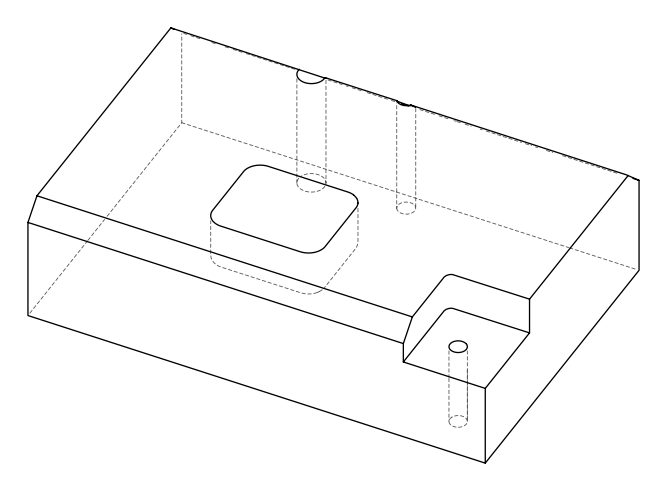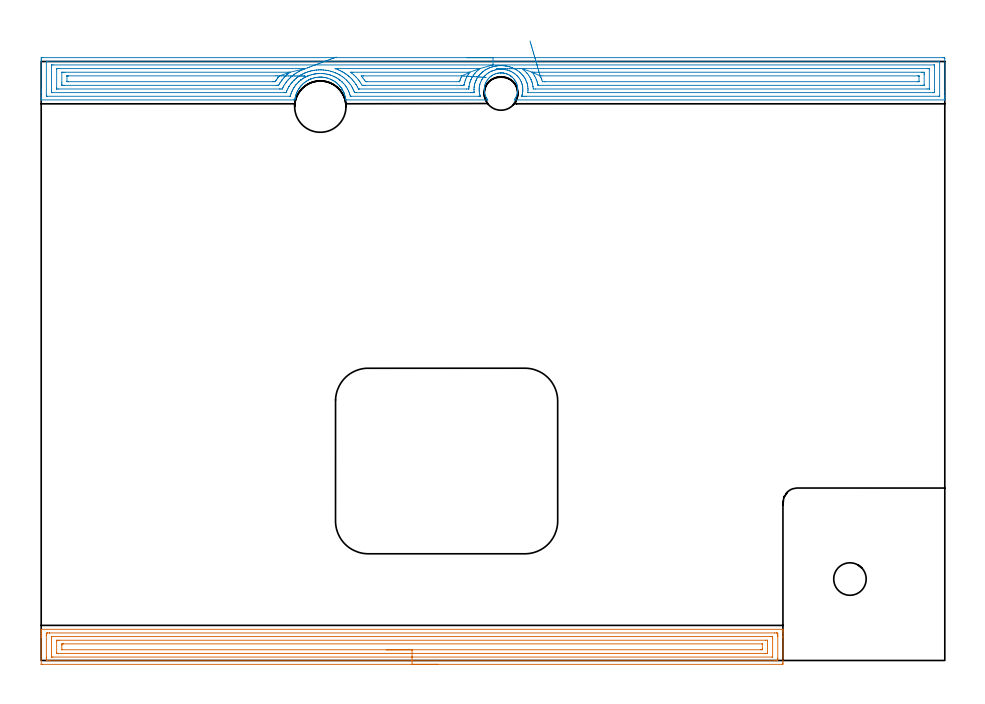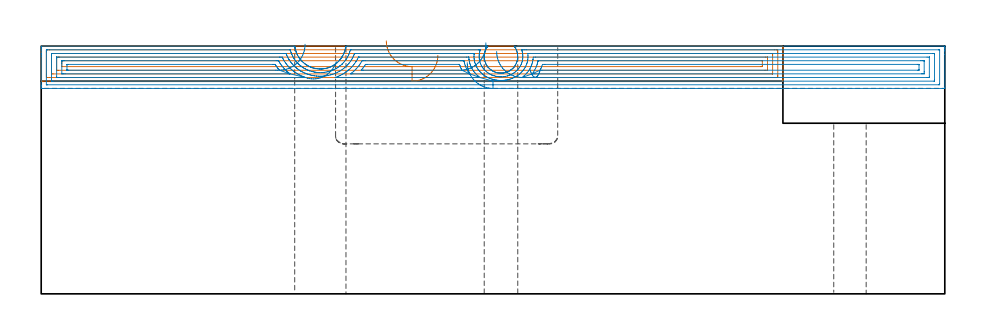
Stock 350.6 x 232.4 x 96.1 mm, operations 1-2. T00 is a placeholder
(PLAN: 14 operations, 10 tool changes, 57.3 min)
(1 AREA_MILL | FG_CHAMFER_SURFACE | UGT0205_001 | 11.8 min | 27260 mm3)
(2 AREA_MILL_1 | FG_CHAMFER_SURFACE_1 | UGT0205_001 | 17.07 min | 47152 mm3)
(3 MILL_CORNER_NOTCH_RECTANGULAR | CORNER_NOTCH_RECTANGULAR | NXT0201_013 | Follow Part, ap 2.5, ae 75% | 20.29 min | 124784 mm3)
(4 MILL_RECTANGULAR_POCKET | POCKET_RECTANGULAR_STRAIGHT | NXT0201_007 | Follow Part, ap 6.25, ae 75% | 5.61 min | 229316 mm3)
(5 SPOT_DRILL | STEP1HOLE | NXT0321_9005460120000 | 0.04 min | 2 mm3)
(6 SPOT_DRILL_1 | STEP1HOLE_1 | NXT0321_9005460120000 | 0.03 min | 0 mm3)
(7 SPOT_DRILL_2 | STEP1HOLE_2 | NXT0321_9005460120000 | 0.05 min | 127 mm3)
(8 DRILL_THROUGH_HOLE_INTO_CENTER | STEP1HOLE | NXT0301_042 | 0.29 min | 2615 mm3)
(9 DRILL_TO_ENLARGE_THROUGH_HOLE | STEP1HOLE | NXT0301_097 | 0.3 min | 5656 mm3)
(10 DRILL_BLIND_HOLE_INTO_CENTER | STEP1HOLE_1 | NXT0301_042 | 0.05 min | 217 mm3)
(11 GUN_DRILL_THROUGH_HOLE | STEP1HOLE_1 | UGT0307_005 | 0.52 min | 4723 mm3)
(12 DRILL_TO_ENLARGE_THROUGH_HOLE_1 | STEP1HOLE_1 | NXT0301_101 | 0.41 min | 7220 mm3)
(13 DRILL_THROUGH_HOLE_INTO_CENTER_1 | STEP1HOLE_2 | NXT0301_065 | 0.41 min | 6501 mm3)
(14 DRILL_TO_ENLARGE_THROUGH_HOLE_2 | STEP1HOLE_2 | UGT0301_265 | 0.42 min | 22728 mm3)
(TOOL UGT0205_001 | Chamfer Mill 20 x 3 x 45 deg. | D20 FL50 Z2)
(TOOL NXT0201_013 | ENDMILL 10mm | D10 FL30 Z4)
(TOOL NXT0201_007 | ENDMILL 25mm [R216.25-25050GCK54P 1620] | D25 R3 FL54 Z5)
(TOOL NXT0321_9005460120000 | NC Spot Drill, 142deg, 12mm, Carbide, Uncoated | D12 PA142 FL30 Z2)
(TOOL NXT0301_042 | Carbide Drill 7.1mm [860.1-0710-057A1-MM 2214] | D7.1 PA140 FL85 Z2)
(TOOL NXT0301_097 | Carbide Drill 12.6mm [860.1-1260-063A1-MM 2214] | D12.6 PA140 FL77 Z2)
(TOOL UGT0307_005 | Gun Drill 8.3 mm | D8.3 PA130 FL24 Z1)
(TOOL NXT0301_101 | Carbide Drill 13mm [860.1-1300-104A1-MM 2214] | D13 PA140 FL123 Z2)
(TOOL NXT0301_065 | Carbide Drill 9.4mm [860.1-0940-075A1-MM 2214] | D9.4 PA140 FL98 Z2)
(TOOL UGT0301_265 | Twist Drill 19.9 mm | D19.9 PA118 FL140 Z2)
(OP 1 AREA_MILL)
G17 G21 G94 G90
T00 M6
G54
G17 G0 G90 X153.9 Y-1.5 S1061 M3
G43 Z106.1 H0
Z92.5
G94 G1 X153.862 Z91.628 F250.
X153.748 Z90.764
X153.559 Z89.912
X153.297 Z89.08
X152.963 Z88.274
X152.56 Z87.5
X152.092 Z86.764
X151.56 Z86.072
X150.971 Z85.429
X150.328 Z84.84
X149.636 Z84.308
X148.9 Z83.84
X148.126 Z83.437
X147.32 Z83.103
X146.488 Z82.841
X145.636 Z82.652
X144.772 Z82.538
X143.9 Z82.5
X0.61
X0.003 Y-1.499 Z82.499
X0.002 Y-1.497 Z82.5
X0. Y-1.493 Z82.504
Y8.86 Z92.854
Y9.424 Z93.421
Y9.75 Z93.746
Y10.314 Z94.31
Y10.64 Z94.635
Y11.292 Z95.291
Y11.682 Z95.682
X0.006 Y12.056 Z96.047
X0.01 Y12.097 Z96.088
X0.164 Y12.1 Z96.1
X287.636
X287.79 Y12.097 Z96.088
X287.794 Y12.056 Z96.047
X287.8 Y11.682 Z95.681
Y11.292 Z95.291
Y10.64 Z94.635
Y9.424 Z93.421
Y8.86 Z92.854
Y-0.93 Z83.068
X287.798 Y-1.213 Z82.784
X287.79 Y-1.492 Z82.506
X287.511 Y-1.499 Z82.499
X143.9 Y-1.5 Z82.5
Y-0.086 Z83.914
X3.288
X2.439 Y-0.083 Z83.917
X2.395 Y-0.08 Z83.92
X2.01 Y-0.04 Z83.96
X2.003 Y0.352 Z84.352
X2.001 Y0.85 Z84.85
X2. Y1.244 Z85.244
X2.001 Y9.75 Z93.75
X2.002 Y10.142 Z94.142
X2.01 Y10.64 Z94.64
X2.355 Y10.68 Z94.68
X2.395 Y10.682 Z94.682
X3.242 Y10.686 Z94.686
X3.288
X284.512
X285.361 Y10.683 Z94.683
X285.404 Y10.68 Z94.68
X285.79 Y10.64 Z94.64
X285.797 Y10.248 Z94.248
X285.799 Y9.75 Z93.75
X285.8 Y9.356 Z93.356
X285.799 Y0.85 Z84.85
X285.798 Y0.458 Z84.458
X285.79 Y-0.04 Z83.96
X285.445 Y-0.08 Z83.92
X285.404 Y-0.082 Z83.918
X284.558 Y-0.086 Z83.914
X284.512
X143.9
Y1.328 Z85.328
X4.594 Y1.329 Z85.329
X4.181 Y1.331 Z85.331
X4.044 Y1.333 Z85.333
X4.025 Y1.335 Z85.335
X4.01 Y1.346 Z85.346
X4.005 Y1.44 Z85.44
X4.002 Y1.56 Z85.56
X4. Y1.74 Z85.74
Y1.921 Z85.921
X4.001 Y9.039 Z93.039
X4.008 Y9.22 Z93.22
X4.01 Y9.265 Z93.265
X4.027 Y9.267 Z93.267
X4.078 Y9.269 Z93.269
X4.181 Y9.271 Z93.271
X283.206
X283.619 Y9.269 Z93.269
X283.756 Y9.267 Z93.267
X283.775 Y9.265 Z93.265
X283.79 Y9.254 Z93.254
X283.794 Y9.16 Z93.16
X283.798 Y9.04 Z93.04
X283.799 Y8.86 Z92.86
X283.8 Y8.679 Z92.679
X283.799 Y1.561 Z85.561
X283.792 Y1.38 Z85.38
X283.79 Y1.335 Z85.335
X283.773 Y1.333 Z85.333
X283.722 Y1.331 Z85.331
X283.619 Y1.329 Z85.329
X143.9 Y1.328 Z85.328
Y2.743 Z86.743
X6.746
X6.061 Y2.747 Z86.747
X6.023 Y2.749 Z86.749
X6.01 Y2.752 Z86.752
X6.008 Y2.773 Z86.773
X6.003 Y2.874 Z86.874
X6.001 Y3.078 Z87.078
Y7.508 Z91.508
X6.004 Y7.722 Z91.722
X6.008 Y7.829 Z91.829
X6.01 Y7.85 Z91.85
X6.029 Y7.852 Z91.852
X6.082 Y7.855 Z91.855
X6.859 Y7.857 Z91.857
X6.972
X281.054
X281.739 Y7.853 Z91.853
X281.777 Y7.851 Z91.851
X281.79 Y7.848 Z91.848
X281.792 Y7.827 Z91.827
X281.797 Y7.726 Z91.726
X281.799 Y7.522 Z91.522
Y3.092 Z87.092
X281.796 Y2.878 Z86.878
X281.792 Y2.771 Z86.771
X281.79 Y2.75 Z86.75
X281.771 Y2.748 Z86.748
X281.718 Y2.745 Z86.745
X280.941 Y2.743 Z86.743
X280.828
X143.9
Y4.157 Z88.157
X8.006
X8.004 Y4.158 Z88.158
X8.001 Y4.162 Z88.162
X8. Y5.943 Z89.943
X8.001 Y6.19 Z90.19
X8.005 Y6.35 Z90.35
X8.01 Y6.425 Z90.425
X8.138 Y6.436 Z90.436
X8.393 Y6.441 Z90.441
X8.645 Y6.443 Z90.443
X279.795 Y6.442 Z90.442
X279.796
X279.799 Y6.438 Z90.438
X279.8 Y4.657 Z88.657
X279.799 Y4.41 Z88.41
X279.795 Y4.249 Z88.249
X279.79 Y4.175 Z88.175
X279.662 Y4.164 Z88.164
X279.407 Y4.159 Z88.159
X279.155 Y4.157 Z88.157
X143.9
X143.028 Z88.195
X142.164 Z88.309
X141.312 Z88.498
X140.48 Z88.76
X139.674 Z89.094
X138.9 Z89.497
X138.164 Z89.965
X137.472 Z90.496
X136.829 Z91.086
X136.24 Z91.729
X135.708 Z92.421
X135.24 Z93.157
X134.837 Z93.931
X134.503 Z94.737
X134.241 Z95.569
X134.052 Z96.42
X133.938 Z97.285
X133.9 Z98.157
G0 Z106.1
M5
M2
(OP 2 AREA_MILL_1)
G17 G21 G94 G90
T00 M6
G54
G17 G0 G90 X165.3 Y233.9 S1061 M3
G43 Z106.1 H0
Z89.7
G94 G1 X165.338 Z88.828 F250.
X165.452 Z87.964
X165.641 Z87.112
X165.903 Z86.28
X166.237 Z85.474
X166.64 Z84.7
X167.108 Z83.964
X167.64 Z83.272
X168.229 Z82.629
X168.872 Z82.04
X169.564 Z81.508
X170.3 Z81.04
X171.074 Z80.637
X171.88 Z80.303
X172.712 Z80.041
X173.563 Z79.852
X174.428 Z79.738
X175.3 Z79.7
X349.98
X350.265 Y233.897 Z79.702
X350.59 Y233.892 Z79.706
X350.6 Y233.562 Z80.035
Y220.789 Z92.805
Y219.35 Z94.246
Y219.004 Z94.591
Y218.311 Z95.289
Y217.974 Z95.625
Y217.564 Z96.028
X350.595 Y217.532 Z96.059
X350.59 Y217.503 Z96.088
X350.427 Y217.5 Z96.1
X183.788
X183.54 Y217.504 Z96.09
X183.657 Y217.679 Z95.918
X183.784 Y217.864 Z95.736
X184.116 Y218.425 Z95.175
X184.331 Y218.866 Z94.734
X184.509 Y219.314 Z94.286
X184.677 Y219.819 Z93.781
X184.76 Y220.202 Z93.398
X184.834 Y220.645 Z92.955
X184.878 Y221.091 Z92.509
X184.891 Y221.535 Z92.065
X184.873 Y221.979 Z91.621
X184.824 Y222.424 Z91.176
X184.747 Y222.867 Z90.733
X184.677 Y223.181 Z90.419
X184.589 Y223.468 Z90.132
X184.488 Y223.756 Z89.844
X184.299 Y224.204 Z89.396
X184.077 Y224.644 Z88.956
X183.784 Y225.137 Z88.463
X183.642 Y225.337 Z88.263
X183.492 Y225.532 Z88.067
X183.199 Y225.87 Z87.73
X182.891 Y226.195 Z87.405
X182.768 Y226.31 Z87.29
X182.641 Y226.421 Z87.179
X182.539 Y226.502 Z87.098
X182.324 Y226.671 Z86.927
X182.299 Y226.689 Z86.909
X182.226 Y226.742 Z86.854
X182.069 Y226.857 Z86.743
X181.998 Y226.908 Z86.692
X181.785 Y227.039 Z86.561
X181.659 Y227.117 Z86.483
X181.312 Y227.309 Z86.29
X181.105 Y227.404 Z86.193
X180.857 Y227.504 Z86.093
X180.661 Y227.581 Z86.013
X180.506 Y227.634 Z85.963
X180.349 Y227.686 Z85.911
X180.212 Y227.732 Z85.866
X180.124 Y227.754 Z85.844
X179.767 Y227.843 Z85.753
X179.42 Y227.907 Z85.691
X179.319 Y227.925 Z85.672
X179.193 Y227.94 Z85.659
X178.873 Y227.977 Z85.622
X178.594 Y227.992 Z85.603
X178.427 Z85.6
X178.42
X178.316 Y227.994
X178.257 Y227.995 Z85.601
X178.235 Y227.994 Z85.603
X177.978 Y227.98 Z85.618
X177.533 Y227.933 Z85.666
X177.191 Y227.872 Z85.723
X177.085 Y227.853 Z85.741
X176.784 Y227.781 Z85.815
X176.64 Y227.746 Z85.85
X176.19 Y227.601 Z85.996
X175.747 Y227.426 Z86.169
X175.547 Y227.336 Z86.263
X175.489 Y227.309 Z86.29
X175.151 Y227.121 Z86.475
X175.015 Y227.039 Z86.557
X174.853 Y226.942 Z86.657
X174.573 Y226.742 Z86.857
X174.501 Y226.69 Z86.909
X174.16 Y226.421 Z87.179
X173.96 Y226.242 Z87.356
X173.868 Y226.146 Z87.451
X173.625 Y225.895 Z87.703
X173.311 Y225.532 Z88.067
X173.067 Y225.213 Z88.387
X172.723 Y224.644 Z88.956
X172.501 Y224.204 Z89.396
X172.314 Y223.756 Z89.844
X172.174 Y223.361 Z90.239
X172.056 Y222.867 Z90.733
X171.976 Y222.424 Z91.176
X171.927 Y221.979 Z91.621
X171.909 Y221.535 Z92.065
X171.922 Y221.091 Z92.509
X171.966 Y220.645 Z92.955
X172.038 Y220.202 Z93.398
X172.101 Y219.919 Z93.681
X172.174 Y219.639 Z93.961
X172.287 Y219.314 Z94.286
X172.469 Y218.866 Z94.734
X172.681 Y218.425 Z95.175
X172.865 Y218.102 Z95.498
X173.067 Y217.785 Z95.814
X173.168 Y217.64 Z95.957
X173.26 Y217.503 Z96.089
X173.066 Y217.5 Z96.1
X118.562
X118.188 Y217.506 Z96.092
X118.117 Y217.982 Z95.618
X118.093 Y218.111 Z95.488
X118.035 Y218.425 Z95.174
X117.931 Y218.871 Z94.729
X117.807 Y219.314 Z94.286
X117.7 Y219.654 Z93.945
X117.599 Y219.928 Z93.669
X117.49 Y220.202 Z93.397
X117.427 Y220.343 Z93.256
X117.29 Y220.649 Z92.95
X117.228 Y220.772 Z92.828
X117.067 Y221.091 Z92.509
X116.807 Y221.556 Z92.043
X116.776 Y221.606 Z91.993
X116.727 Y221.682 Z91.915
X116.685 Y221.75 Z91.849
X116.673 Y221.769 Z91.83
X116.533 Y221.979 Z91.62
X116.478 Y222.055 Z91.544
X116.423 Y222.129 Z91.468
X116.36 Y222.217 Z91.382
X116.23 Y222.395 Z91.204
X116.18 Y222.46 Z91.139
X116.089 Y222.575 Z91.021
X115.967 Y222.735 Z90.865
X115.914 Y222.803 Z90.797
X115.882 Y222.841 Z90.759
X115.859 Y222.867 Z90.732
X115.714 Y223.022 Z90.575
X115.448 Y223.307 Z90.292
X115.287 Y223.467 Z90.133
X114.998 Y223.756 Z89.844
X114.568 Y224.115 Z89.482
X114.128 Y224.459 Z89.139
X113.9 Y224.62 Z88.979
X113.867 Y224.644 Z88.955
X113.554 Y224.844 Z88.754
X113.235 Y225.034 Z88.563
X112.791 Y225.27 Z88.328
X112.342 Y225.488 Z88.108
X112.308 Y225.503 Z88.093
X112.244 Y225.531 Z88.066
X111.449 Y225.828 Z87.771
X111.004 Y225.966 Z87.629
X110.556 Y226.081 Z87.512
X110.252 Y226.146 Z87.452
X110.169 Y226.163 Z87.434
X110.11 Y226.174 Z87.42
X110.074 Y226.179 Z87.414
X109.671 Y226.247 Z87.352
X109.663 Y226.249 Z87.35
X109.216 Y226.3 Z87.298
X108.987 Y226.317 Z87.28
X108.967 Y226.319 Z87.279
X108.77 Y226.331 Z87.26
X108.734 Y226.332 Z87.258
X108.546 Y226.341 Z87.252
X108.209 Y226.346 Z87.253
X108.1 Z87.252
X107.84 Y226.33 Z87.26
X107.43 Y226.303 Z87.293
X107.11 Y226.268 Z87.329
X106.984 Y226.254 Z87.343
X106.536 Y226.182 Z87.412
X106.35 Y226.146 Z87.452
X106.225 Y226.12 Z87.477
X106.091 Y226.092 Z87.503
X105.643 Y225.978 Z87.617
X105.197 Y225.846 Z87.752
X104.851 Y225.723 Z87.874
X104.775 Y225.696 Z87.901
X104.713 Y225.671 Z87.925
X104.61 Y225.631 Z87.968
X104.409 Y225.551 Z88.047
X104.304 Y225.509 Z88.088
X103.855 Y225.294 Z88.305
X103.778 Y225.254 Z88.345
X103.411 Y225.06 Z88.536
X103.068 Y224.857 Z88.74
X102.733 Y224.643 Z88.955
X102.646 Y224.582 Z89.016
X102.518 Y224.491 Z89.105
X102.066 Y224.143 Z89.455
X101.625 Y223.777 Z89.822
X101.164 Y223.318 Z90.281
X100.99 Y223.133 Z90.464
X100.885 Y223.022 Z90.576
X100.739 Y222.867 Z90.732
X100.512 Y222.575 Z91.02
X100.392 Y222.424 Z91.175
X100.275 Y222.262 Z91.337
X100.179 Y222.129 Z91.467
X100.097 Y222.016 Z91.582
X100.069 Y221.979 Z91.62
X99.948 Y221.794 Z91.805
X99.875 Y221.682 Z91.914
X99.839 Y221.629 Z91.969
X99.534 Y221.09 Z92.509
X99.381 Y220.789 Z92.81
X99.31 Y220.649 Z92.95
X99.112 Y220.202 Z93.397
X99.026 Y219.987 Z93.611
X98.99 Y219.897 Z93.699
X98.946 Y219.787 Z93.81
X98.905 Y219.661 Z93.938
X98.794 Y219.314 Z94.286
X98.669 Y218.871 Z94.728
X98.566 Y218.425 Z95.174
X98.508 Y218.111 Z95.487
X98.484 Y217.981 Z95.617
X98.459 Y217.819 Z95.781
X98.411 Y217.507 Z96.092
X98.012 Y217.5 Z96.1
X0.173
X0.01 Y217.503 Z96.088
X0.007 Y217.561 Z96.031
X0. Y217.974 Z95.625
Y218.311 Z95.289
Y219.004 Z94.591
Y220.243 Z93.354
Y220.789 Z92.805
Y221.409 Z92.186
Y232.67 Z80.928
X0.003 Y233.289 Z80.308
X0.007 Y233.892 Z79.706
X0.016 Y233.893 Z79.704
X0.62 Y233.9 Z79.7
X175.3
Y232.486 Z81.114
X348.193
X348.574 Y232.479 Z81.121
X348.59 Y232.453 Z81.147
X348.592 Y232.396 Z81.204
X348.599 Y231.991 Z81.609
Y219.004 Z94.596
X348.597 Y218.953 Z94.647
X348.594 Y218.929 Z94.671
X348.592 Y218.922 Z94.678
X348.55 Y218.92 Z94.68
X348.372 Y218.915 Z94.685
X348.282 Y218.914 Z94.686
X348.193
X188.166
X187.362 Y218.916 Z94.684
X186.553 Y218.919 Z94.681
X186.469 Y218.921 Z94.679
X186.463 Y219.004 Z94.596
X186.464 Y219.009 Z94.591
X186.469 Y219.028 Z94.572
X186.603 Y219.465 Z94.135
X186.663 Y219.694 Z93.906
X186.707 Y219.897 Z93.703
X186.806 Y220.453 Z93.147
X186.843 Y220.789 Z92.811
X186.874 Y221.277 Z92.323
X186.876 Y221.682 Z91.918
X186.845 Y222.199 Z91.401
X186.803 Y222.575 Z91.025
X186.678 Y223.258 Z90.342
X186.625 Y223.468 Z90.132
X186.469 Y223.976 Z89.624
X186.314 Y224.361 Z89.239
X186.205 Y224.625 Z88.975
X185.874 Y225.254 Z88.346
X185.575 Y225.751 Z87.849
X185.285 Y226.146 Z87.454
X185.008 Y226.477 Z87.123
X184.682 Y226.837 Z86.763
X184.483 Y227.039 Z86.561
X184.114 Y227.368 Z86.232
X183.788 Y227.626 Z85.974
X183.363 Y227.932 Z85.668
X182.895 Y228.22 Z85.38
X182.281 Y228.545 Z85.055
X182.001 Y228.664 Z84.936
X181.601 Y228.825 Z84.775
X181.108 Y228.99 Z84.61
X180.872 Y229.061 Z84.539
X180.214 Y229.217 Z84.383
X179.736 Y229.302 Z84.298
X179.321 Y229.352 Z84.248
X178.747 Y229.398 Z84.202
X178.427 Y229.403 Z84.197
X178.136 Y229.402 Z84.198
X177.859 Y229.393 Z84.207
X177.828 Y229.39 Z84.21
X177.534 Y229.357 Z84.243
X177.058 Y229.3 Z84.3
X176.64 Y229.228 Z84.372
X176.309 Y229.156 Z84.444
X175.747 Y229.006 Z84.594
X175.609 Y228.963 Z84.637
X175.196 Y228.825 Z84.775
X174.892 Y228.709 Z84.891
X174.853 Y228.692 Z84.908
X174.331 Y228.454 Z85.146
X173.96 Y228.252 Z85.348
X173.759 Y228.133 Z85.467
X173.438 Y227.932 Z85.668
X173.219 Y227.779 Z85.821
X173.066 Y227.668 Z85.932
X172.716 Y227.39 Z86.21
X172.319 Y227.039 Z86.561
X172.173 Y226.892 Z86.708
X171.817 Y226.502 Z87.098
X171.518 Y226.146 Z87.454
X171.279 Y225.831 Z87.769
X171.058 Y225.475 Z88.125
X170.927 Y225.254 Z88.346
X170.739 Y224.901 Z88.699
X170.485 Y224.361 Z89.239
X170.454 Y224.292 Z89.308
X170.386 Y224.127 Z89.473
X170.221 Y223.632 Z89.968
X170.182 Y223.468 Z90.132
X170.056 Y222.904 Z90.696
X169.997 Y222.575 Z91.025
X169.947 Y222.121 Z91.479
X169.924 Y221.682 Z91.918
X169.927 Y221.248 Z92.352
X169.957 Y220.789 Z92.811
X170.024 Y220.258 Z93.342
X170.092 Y219.897 Z93.703
X170.17 Y219.564 Z94.036
X170.31 Y219.079 Z94.521
X170.334 Y219.004 Z94.596
X170.349 Y218.949 Z94.651
X170.354 Y218.928 Z94.672
X170.208 Y218.921 Z94.679
X169.85 Y218.916 Z94.684
X169.671 Y218.915 Z94.685
X120.35 Y218.914 Z94.686
X119.968 Y218.921 Z94.679
X119.95 Y218.948 Z94.652
X119.933 Y219.004 Z94.596
X119.765 Y219.587 Z94.013
X119.663 Y219.897 Z93.703
X119.456 Y220.477 Z93.123
X119.321 Y220.789 Z92.811
X119.214 Y221.031 Z92.569
X118.877 Y221.682 Z91.918
X118.563 Y222.233 Z91.367
X118.336 Y222.575 Z91.025
X118.056 Y222.962 Z90.638
X117.678 Y223.468 Z90.132
X117.669 Y223.48 Z90.12
X117.243 Y223.939 Z89.661
X116.841 Y224.361 Z89.239
X116.809 Y224.394 Z89.206
X116.776 Y224.426 Z89.174
X116.165 Y224.971 Z88.629
X115.882 Y225.197 Z88.403
X115.85 Y225.222 Z88.378
X115.807 Y225.254 Z88.346
X115.332 Y225.599 Z88.001
X114.989 Y225.826 Z87.774
X114.791 Y225.949 Z87.651
X114.456 Y226.146 Z87.454
X114.095 Y226.339 Z87.261
X113.628 Y226.572 Z87.028
X113.202 Y226.766 Z86.834
X112.485 Y227.039 Z86.561
X112.308 Y227.102 Z86.498
X112.213 Y227.134 Z86.466
X111.735 Y227.277 Z86.323
X111.415 Y227.36 Z86.24
X110.994 Y227.46 Z86.14
X110.521 Y227.554 Z86.046
X109.911 Y227.649 Z85.951
X109.76 Y227.668 Z85.932
X109.627 Y227.681 Z85.919
X108.928 Y227.738 Z85.862
X108.734 Y227.746 Z85.854
X108.014 Y227.758 Z85.842
X107.988
X107.84 Y227.75 Z85.85
X107.178 Y227.701 Z85.899
X106.947 Y227.676 Z85.924
X106.382 Y227.604 Z85.996
X106.229 Y227.581 Z86.019
X106.053 Y227.55 Z86.05
X105.628 Y227.465 Z86.135
X105.16 Y227.354 Z86.246
X104.91 Y227.289 Z86.311
X104.266 Y227.096 Z86.504
X104.223 Y227.082 Z86.518
X104.101 Y227.039 Z86.561
X103.573 Y226.839 Z86.761
X103.49 Y226.806 Z86.794
X103.373 Y226.756 Z86.844
X102.853 Y226.52 Z87.08
X102.479 Y226.331 Z87.269
X102.359 Y226.267 Z87.333
X102.138 Y226.146 Z87.454
X101.79 Y225.943 Z87.657
X101.712 Y225.895 Z87.705
X101.586 Y225.814 Z87.786
X101.252 Y225.587 Z88.013
X100.794 Y225.254 Z88.346
X100.736 Y225.21 Z88.39
X100.72 Y225.198 Z88.402
X100.692 Y225.176 Z88.424
X100.247 Y224.806 Z88.794
X100.094 Y224.676 Z88.924
X99.799 Y224.401 Z89.199
X99.779 Y224.381 Z89.219
X99.759 Y224.361 Z89.239
X99.343 Y223.924 Z89.676
X98.924 Y223.468 Z90.132
X98.916 Y223.458 Z90.142
X98.905 Y223.445 Z90.155
X98.534 Y222.946 Z90.654
X98.265 Y222.575 Z91.025
X98.161 Y222.426 Z91.174
X98.012 Y222.198 Z91.402
X97.825 Y221.869 Z91.731
X97.724 Y221.682 Z91.918
X97.517 Y221.284 Z92.316
X97.281 Y220.789 Z92.811
X97.23 Y220.678 Z92.922
X97.118 Y220.412 Z93.188
X96.981 Y220.034 Z93.566
X96.936 Y219.897 Z93.703
X96.772 Y219.35 Z94.25
X96.672 Y219.004 Z94.596
X96.655 Y218.951 Z94.649
X96.647 Y218.929 Z94.671
X96.582 Y218.921 Z94.679
X96.404 Y218.916 Z94.684
X96.314 Y218.915 Z94.685
X2.407 Y218.914 Z94.686
X2.026 Y218.921 Z94.679
X2.01 Y218.947 Z94.653
X2.008 Y219.004 Z94.596
X2.001 Y219.409 Z94.191
Y232.396 Z81.204
X2.003 Y232.447 Z81.153
X2.006 Y232.471 Z81.129
X2.008 Y232.478 Z81.122
X2.05 Y232.48 Z81.12
X2.228 Y232.485 Z81.115
X2.318 Y232.486 Z81.114
X2.407
X175.3
Y231.072 Z82.528
X346.406 Y231.071 Z82.529
X346.559 Y231.069 Z82.531
X346.584 Y231.067 Z82.533
X346.59 Y231.065 Z82.535
X346.593 Y231.037 Z82.563
X346.598 Y230.934 Z82.666
X346.599 Y230.805 Z82.795
X346.6 Y230.611 Z82.989
X346.599 Y220.596 Z93.004
X346.594 Y220.402 Z93.198
X346.59 Y220.347 Z93.253
X346.585 Y220.334 Z93.266
X346.577 Y220.333 Z93.267
X346.521 Y220.33 Z93.27
X346.406 Y220.329 Z93.271
X345.974
X188.996
X188.873 Y220.331 Z93.269
X188.835 Y220.333 Z93.267
X188.822 Y220.334 Z93.266
X188.82 Y220.354 Z93.246
X188.865 Y221.074 Z92.526
X188.876 Y221.682 Z91.918
X188.863 Y221.968 Z91.632
X188.809 Y222.575 Z91.025
X188.749 Y222.975 Z90.625
X188.652 Y223.468 Z90.132
X188.587 Y223.743 Z89.857
X188.463 Y224.154 Z89.446
X188.387 Y224.361 Z89.239
X188.256 Y224.709 Z88.891
X188.003 Y225.254 Z88.346
X187.749 Y225.76 Z87.84
X187.514 Y226.146 Z87.454
X187.362 Y226.389 Z87.211
X187.083 Y226.766 Z86.834
X186.861 Y227.039 Z86.561
X186.469 Y227.484 Z86.116
X186.034 Y227.932 Z85.668
X185.575 Y228.334 Z85.266
X184.927 Y228.825 Z84.775
X184.682 Y228.995 Z84.605
X184.224 Y229.283 Z84.317
X183.788 Y229.514 Z84.086
X183.394 Y229.718 Z83.882
X182.895 Y229.932 Z83.668
X182.538 Y230.074 Z83.526
X182.001 Y230.256 Z83.344
X181.675 Y230.355 Z83.245
X181.251 Y230.467 Z83.133
X181.108 Y230.5 Z83.1
X180.608 Y230.611 Z82.989
X180.214 Y230.68 Z82.92
X180.132 Y230.692 Z82.908
X179.889 Y230.719 Z82.881
X179.321 Y230.776 Z82.824
X179.14 Y230.791 Z82.809
X178.767 Y230.812 Z82.788
X178.427 Y230.817 Z82.783
X178.221
X177.866 Y230.805 Z82.795
X177.534 Y230.784 Z82.816
X177.374 Y230.771 Z82.829
X177.091 Y230.74 Z82.86
X176.64 Y230.687 Z82.913
X176.574 Y230.677 Z82.923
X176.181 Y230.611 Z82.989
X175.823 Y230.534 Z83.066
X175.747 Y230.516 Z83.084
X175.115 Y230.349 Z83.251
X174.853 Y230.272 Z83.328
X174.438 Y230.133 Z83.467
X173.96 Y229.954 Z83.646
X173.792 Y229.886 Z83.714
X173.404 Y229.718 Z83.882
X173.175 Y229.609 Z83.991
X173.066 Y229.553 Z84.047
X172.6 Y229.291 Z84.309
X172.173 Y229.031 Z84.569
X172.048 Y228.95 Z84.65
X171.869 Y228.825 Z84.775
X171.531 Y228.573 Z85.027
X171.279 Y228.377 Z85.223
X171.039 Y228.172 Z85.428
X170.768 Y227.932 Z85.668
X170.576 Y227.742 Z85.858
X170.386 Y227.547 Z86.053
X170.146 Y227.279 Z86.321
X169.94 Y227.039 Z86.561
X169.739 Y226.793 Z86.807
X169.492 Y226.471 Z87.129
X169.365 Y226.274 Z87.326
X169.288 Y226.146 Z87.454
X169.033 Y225.712 Z87.888
X168.796 Y225.254 Z88.346
X168.731 Y225.122 Z88.478
X168.599 Y224.837 Z88.763
X168.462 Y224.497 Z89.103
X168.414 Y224.361 Z89.239
X168.239 Y223.827 Z89.773
X168.157 Y223.468 Z90.132
X168.075 Y223.098 Z90.502
X167.991 Y222.575 Z91.025
X167.963 Y222.318 Z91.282
X167.924 Y221.682 Z91.918
X167.923 Y221.464 Z92.136
X167.955 Y220.789 Z92.811
X167.974 Y220.521 Z93.079
X167.98 Y220.413 Z93.187
X167.983 Y220.335 Z93.265
X167.935 Y220.334 Z93.266
X167.705 Y220.331 Z93.269
X167.273 Y220.329 Z93.271
X166.812
X122.137
X121.702 Y220.331 Z93.269
X121.622 Y220.333 Z93.267
X121.588 Y220.335 Z93.265
X121.573 Y220.37 Z93.23
X121.508 Y220.525 Z93.075
X121.402 Y220.789 Z92.811
X121.243 Y221.183 Z92.417
X121.002 Y221.682 Z91.918
X120.769 Y222.156 Z91.444
X120.525 Y222.575 Z91.025
X120.35 Y222.87 Z90.73
X119.937 Y223.468 Z90.132
X119.456 Y224.104 Z89.496
X119.236 Y224.361 Z89.239
X118.914 Y224.716 Z88.884
X118.563 Y225.083 Z88.517
X118.387 Y225.254 Z88.346
X117.669 Y225.893 Z87.707
X117.351 Y226.146 Z87.454
X116.776 Y226.578 Z87.022
X116.066 Y227.039 Z86.561
X115.882 Y227.151 Z86.449
X115.616 Y227.305 Z86.295
X114.989 Y227.624 Z85.976
X114.337 Y227.932 Z85.668
X114.095 Y228.034 Z85.566
X113.926 Y228.101 Z85.499
X113.202 Y228.363 Z85.237
X112.569 Y228.564 Z85.036
X112.308 Y228.635 Z84.965
X111.549 Y228.825 Z84.775
X111.381 Y228.859 Z84.741
X110.903 Y228.942 Z84.658
X110.521 Y229.002 Z84.598
X110.314 Y229.032 Z84.568
X109.627 Y229.103 Z84.497
X109.323 Y229.129 Z84.471
X108.734 Y229.161 Z84.439
X108.395 Y229.164 Z84.436
X107.84 Y229.162 Z84.438
X107.521 Y229.145 Z84.455
X106.947 Y229.106 Z84.494
X106.693 Y229.079 Z84.521
X106.053 Y228.998 Z84.602
X105.903 Y228.976 Z84.624
X105.16 Y228.848 Z84.752
X105.141 Y228.844 Z84.756
X105.048 Y228.825 Z84.775
X104.422 Y228.67 Z84.93
X104.266 Y228.629 Z84.971
X103.73 Y228.469 Z85.131
X103.373 Y228.357 Z85.243
X103.061 Y228.243 Z85.357
X102.479 Y228.027 Z85.573
X102.412 Y228. Z85.6
X102.254 Y227.932 Z85.668
X101.8 Y227.718 Z85.882
X101.586 Y227.614 Z85.986
X101.207 Y227.418 Z86.182
X100.692 Y227.138 Z86.462
X100.63 Y227.102 Z86.498
X100.527 Y227.039 Z86.561
X100.086 Y226.752 Z86.848
X99.799 Y226.56 Z87.04
X99.56 Y226.385 Z87.215
X99.244 Y226.146 Z87.454
X99.055 Y225.997 Z87.603
X98.905 Y225.876 Z87.724
X98.568 Y225.59 Z88.01
X98.208 Y225.254 Z88.346
X98.108 Y225.157 Z88.443
X98.012 Y225.06 Z88.54
X97.672 Y224.701 Z88.899
X97.361 Y224.361 Z89.239
X97.248 Y224.232 Z89.368
X97.118 Y224.077 Z89.523
X96.857 Y223.729 Z89.871
X96.665 Y223.468 Z90.132
X96.225 Y222.835 Z90.765
X96.127 Y222.673 Z90.927
X96.07 Y222.575 Z91.025
X95.81 Y222.097 Z91.503
X95.595 Y221.682 Z91.918
X95.508 Y221.506 Z92.094
X95.331 Y221.128 Z92.472
X95.232 Y220.889 Z92.711
X95.192 Y220.789 Z92.811
X95.066 Y220.475 Z93.125
X95.016 Y220.353 Z93.247
X95. Y220.335 Z93.265
X94.965 Y220.333 Z93.267
X94.897 Y220.33 Z93.27
X94.438 Y220.329 Z93.271
X94.006 Y220.328 Z93.272
X4.194 Y220.329 Z93.271
X4.041 Y220.331 Z93.269
X4.016 Y220.333 Z93.267
X4.01 Y220.335 Z93.265
X4.007 Y220.363 Z93.237
X4.002 Y220.466 Z93.134
X4. Y220.983 Z92.617
X4.001 Y230.804 Z82.796
X4.006 Y230.999 Z82.601
X4.01 Y231.053 Z82.547
X4.015 Y231.066 Z82.534
X4.023 Y231.067 Z82.533
X4.079 Y231.07 Z82.53
X4.194 Y231.071 Z82.529
X4.626 Y231.072 Z82.528
X175.3
X170.161 Y229.65 Z83.95
X169.838 Y229.372 Z84.228
X169.492 Y229.076 Z84.524
X169.36 Y228.958 Z84.642
X169.217 Y228.825 Z84.775
X168.905 Y228.519 Z85.081
X168.599 Y228.2 Z85.4
X168.472 Y228.059 Z85.541
X168.363 Y227.932 Z85.668
X168.066 Y227.572 Z86.028
X167.705 Y227.113 Z86.487
X167.675 Y227.069 Z86.531
X167.656 Y227.039 Z86.561
X167.34 Y226.511 Z87.089
X167.129 Y226.146 Z87.454
X167.019 Y225.939 Z87.661
X166.812 Y225.526 Z88.074
X166.727 Y225.338 Z88.262
X166.692 Y225.254 Z88.346
X166.474 Y224.698 Z88.902
X166.362 Y224.361 Z89.239
X166.258 Y224.021 Z89.579
X166.133 Y223.468 Z90.132
X165.984 Y222.641 Z90.959
X165.976 Y222.575 Z91.025
X165.971 Y222.523 Z91.077
X165.918 Y221.785 Z91.815
X165.895 Y221.749 Z91.851
X165.886 Y221.747 Z91.853
X165.856 Y221.745 Z91.855
X165.025 Y221.743 Z91.857
X123.447
X123.238 Y221.745 Z91.855
X123.135 Y221.748 Z91.852
X123.113 Y221.749 Z91.851
X123.089 Y221.768 Z91.832
X123.03 Y221.874 Z91.726
X122.673 Y222.575 Z91.025
X122.22 Y223.384 Z90.216
X122.168 Y223.468 Z90.132
X122.137 Y223.516 Z90.084
X121.529 Y224.361 Z89.239
X121.243 Y224.74 Z88.86
X120.802 Y225.254 Z88.346
X120.35 Y225.735 Z87.865
X119.938 Y226.146 Z87.454
X119.456 Y226.581 Z87.019
X119.209 Y226.795 Z86.805
X118.905 Y227.039 Z86.561
X118.563 Y227.305 Z86.295
X118.341 Y227.467 Z86.133
X118.105 Y227.635 Z85.965
X117.661 Y227.932 Z85.668
X117.108 Y228.265 Z85.335
X116.776 Y228.451 Z85.149
X116.056 Y228.825 Z84.775
X115.882 Y228.91 Z84.69
X115.721 Y228.986 Z84.614
X115.272 Y229.182 Z84.418
X114.989 Y229.297 Z84.303
X114.225 Y229.588 Z84.012
X114.095 Y229.636 Z83.964
X114.056 Y229.651 Z83.949
X114.095 Y229.654 Z83.946
X114.157 Y229.656 Z83.944
X114.323 Y229.657 Z83.943
X114.989
X169.553
X170.161 Y229.65 Z83.95
X166.279 Y228.238 Z85.362
X166.252 Y228.199 Z85.401
X166.171 Y228.086 Z85.514
X165.997 Y227.853 Z85.747
X165.918 Y227.745 Z85.855
X165.647 Y227.31 Z86.29
X165.484 Y227.039 Z86.561
X165.316 Y226.748 Z86.852
X165.025 Y226.201 Z87.399
X165.007 Y226.164 Z87.436
X164.998 Y226.146 Z87.454
X164.734 Y225.544 Z88.056
X164.617 Y225.254 Z88.346
X164.486 Y224.899 Z88.701
X164.315 Y224.361 Z89.239
X164.274 Y224.218 Z89.382
X164.131 Y223.602 Z89.998
X164.111 Y223.488 Z90.112
X164.108 Y223.468 Z90.132
X164.067 Y223.26 Z90.34
X164.048 Y223.168 Z90.432
X163.86 Y223.164 Z90.436
X163.547 Y223.159 Z90.441
X163.238 Y223.158 Z90.442
X162.655 Y223.157 Z90.443
X125.711
X125.127 Y223.158 Z90.442
X124.817 Y223.161 Z90.439
X124.514 Y223.165 Z90.435
X124.332 Y223.468 Z90.132
X123.924 Y224.143 Z89.457
X123.774 Y224.361 Z89.239
X123.421 Y224.863 Z88.737
X123.129 Y225.254 Z88.346
X123.03 Y225.381 Z88.219
X122.364 Y226.146 Z87.454
X122.137 Y226.391 Z87.209
X121.489 Y227.039 Z86.561
X121.243 Y227.261 Z86.339
X120.463 Y227.932 Z85.668
X120.096 Y228.237 Z85.363
X120.152 Y228.24 Z85.36
X120.21 Y228.242 Z85.358
X120.35 Y228.243 Z85.357
X120.932
X165.918
X166.229 Y228.241 Z85.359
X166.279 Y228.238 Z85.362
X163.198 Y226.823 Z86.777
X163.195 Y226.802 Z86.798
X163.005 Y226.379 Z87.221
X162.904 Y226.146 Z87.454
X162.738 Y225.752 Z87.848
X162.549 Y225.254 Z88.346
X162.495 Y225.103 Z88.497
X162.344 Y224.643 Z88.957
X162.31 Y224.578 Z89.022
X162.29 Y224.576 Z89.024
X162.239 Y224.573 Z89.027
X162.133 Y224.572 Z89.028
X126.393
X126.052 Y224.575 Z89.025
X125.884 Y224.578 Z89.022
X125.843 Y224.591 Z89.009
X125.711 Y224.785 Z88.815
X125.373 Y225.254 Z88.346
X124.817 Y226.019 Z87.581
X124.713 Y226.146 Z87.454
X124.141 Y226.822 Z86.778
X124.817 Y226.827 Z86.773
X125.028 Y226.828 Z86.772
X163.015
X163.097 Y226.827 Z86.773
X163.163 Y226.825 Z86.775
X163.198 Y226.823 Z86.777
X164.064 Y226.768 Z86.87
X164.918 Y226.714 Z87.038
X165.754 Y226.661 Z87.28
X166.567 Y226.61 Z87.595
X167.348 Y226.56 Z87.979
X168.094 Y226.513 Z88.429
X168.797 Y226.469 Z88.944
X169.453 Y226.427 Z89.517
X170.057 Y226.389 Z90.146
X170.603 Y226.354 Z90.825
X171.089 Y226.324 Z91.549
X171.509 Y226.297 Z92.313
X171.862 Y226.275 Z93.111
X172.144 Y226.257 Z93.936
X172.353 Y226.244 Z94.783
X172.487 Y226.235 Z95.645
X172.546 Y226.231 Z96.515
X172.529 Y226.232 Z97.387
G0 X176.724 Y229.562 Z94.038
G1 X176.755 Y229.563 Z93.166
X176.861 Z92.3
X177.042 Y229.565 Z91.447
X177.297 Y229.567 Z90.613
X177.624 Y229.57 Z89.804
X178.02 Y229.574 Z89.026
X178.482 Y229.578 Z88.287
X179.007 Y229.583 Z87.59
X179.59 Y229.588 Z86.941
X180.228 Y229.593 Z86.346
X180.915 Y229.599 Z85.809
X181.647 Y229.606 Z85.334
X182.417 Y229.613 Z84.924
X183.22 Y229.62 Z84.583
X184.05 Y229.627 Z84.313
X184.9 Y229.635 Z84.117
X185.764 Y229.643 Z83.996
X186.635 Y229.65 Z83.95
X187.362 Y229.657 Z83.943
X187.423
X343.786
X344.564 Y229.655 Z83.945
X344.586 Y229.654 Z83.946
X344.591 Y229.651 Z83.949
X344.594 Y229.643 Z83.957
X344.598 Y229.59 Z84.01
X344.599 Y229.484 Z84.116
X344.6 Y229.27 Z84.33
X344.599 Y221.92 Z91.68
X344.597 Y221.81 Z91.79
X344.593 Y221.756 Z91.844
X344.59 Y221.749 Z91.851
X344.584 Y221.746 Z91.854
X344.557 Y221.744 Z91.856
X343.725 Y221.743 Z91.857
X191.769
X190.936 Y221.75 Z91.85
X190.825 Y222.575 Z91.025
X190.807 Y222.704 Z90.896
X190.67 Y223.468 Z90.132
X190.602 Y223.801 Z89.799
X190.439 Y224.361 Z89.239
X190.344 Y224.65 Z88.95
X190.167 Y225.129 Z88.471
X190.112 Y225.254 Z88.346
X190.043 Y225.406 Z88.194
X189.671 Y226.146 Z87.454
X189.149 Y227.036 Z86.564
X189.142 Y227.047 Z86.553
X188.58 Y227.762 Z85.838
X188.435 Y227.932 Z85.668
X188.256 Y228.133 Z85.467
X187.585 Y228.825 Z84.775
X187.362 Y229.023 Z84.577
X186.635 Y229.65 Z83.95
X190.517 Y228.238 Z85.362
X190.523 Y228.239 Z85.361
X190.627 Y228.241 Z85.359
X190.936 Y228.243 Z85.357
X191.519
X341.627
X341.938 Y228.242 Z85.358
X342.525 Y228.239 Z85.361
X342.573 Y228.236 Z85.364
X342.59 Y228.226 Z85.374
X342.596 Y228.167 Z85.433
X342.598 Y227.932 Z85.668
X342.6 Y227.271 Z86.329
X342.599 Y223.303 Z90.297
X342.597 Y223.22 Z90.38
X342.593 Y223.179 Z90.421
X342.591 Y223.165 Z90.435
X342.56 Y223.164 Z90.436
X342.248 Y223.159 Z90.441
X341.938 Y223.157 Z90.443
X341.356
X193.034
X192.879 Y223.159 Z90.441
X192.802 Y223.161 Z90.439
X192.771 Y223.164 Z90.436
X192.723 Y223.303 Z90.297
X192.694 Y223.468 Z90.132
X192.688 Y223.503 Z90.097
X192.587 Y223.977 Z89.623
X192.482 Y224.361 Z89.239
X192.387 Y224.697 Z88.903
X192.184 Y225.254 Z88.346
X192.083 Y225.514 Z88.086
X191.83 Y226.081 Z87.519
X191.798 Y226.146 Z87.454
X191.767 Y226.209 Z87.391
X191.473 Y226.764 Z86.836
X191.31 Y227.039 Z86.561
X190.936 Y227.656 Z85.944
X190.557 Y228.172 Z85.428
X190.523 Y228.224 Z85.376
X190.517 Y228.238 Z85.362
X193.605 Y226.796 Z86.804
X193.617 Y226.822 Z86.778
X193.756 Y226.824 Z86.776
X194.299 Y226.828 Z86.772
X340.151
X340.364 Y226.827 Z86.774
X340.522 Y226.822 Z86.778
X340.59 Y226.818 Z86.782
X340.592 Y226.779 Z86.821
X340.598 Y226.593 Z87.007
X340.6 Y224.806 Z88.794
X340.597 Y224.656 Z88.944
X340.593 Y224.602 Z88.998
X340.59 Y224.577 Z89.023
X340.577 Y224.576 Z89.024
X340.493 Y224.574 Z89.026
X340.151 Y224.572 Z89.028
X339.941 Y224.571 Z89.029
X195.404 Y224.572 Z89.028
X195.192 Y224.573 Z89.027
X194.51 Y224.578 Z89.022
X194.255 Y225.254 Z88.346
X194.079 Y225.716 Z87.884
X193.896 Y226.146 Z87.454
X193.81 Y226.34 Z87.26
X193.617 Y226.754 Z86.846
X193.605 Y226.796 Z86.804
X193.422 Y227.425 Z86.228
X193.226 Y228.1 Z85.711
X193.018 Y228.815 Z85.257
X192.8 Y229.566 Z84.87
X192.573 Y230.347 Z84.552
X192.34 Y231.151 Z84.307
X192.101 Y231.972 Z84.135
X191.859 Y232.805 Z84.039
X191.616 Y233.642 Z84.019
X191.373 Y234.478 Z84.074
X191.133 Y235.306 Z84.206
X190.896 Y236.12 Z84.412
X190.666 Y236.914 Z84.691
X190.443 Y237.682 Z85.041
X190.229 Y238.417 Z85.459
X190.027 Y239.114 Z85.943
X189.837 Y239.768 Z86.488
X189.661 Y240.374 Z87.09
G0 Z106.1
X114.48 Y234.118
Z90.078
G1 X114.177 Y234.004 Z89.268
X113.808 Y233.867 Z88.489
X113.378 Y233.706 Z87.748
X112.888 Y233.523 Z87.049
X112.344 Y233.319 Z86.399
X111.748 Y233.096 Z85.802
X111.106 Y232.856 Z85.262
X110.422 Y232.6 Z84.785
X109.702 Y232.331 Z84.373
X108.951 Y232.05 Z84.029
X108.174 Y231.76 Z83.757
X107.379 Y231.462 Z83.558
X106.57 Y231.16 Z83.433
X105.754 Y230.854 Z83.385
X104.938 Y230.549 Z83.412
X104.126 Y230.246 Z83.515
X103.326 Y229.946 Z83.694
X102.544 Y229.654 Z83.946
X101.893 Y229.411 Z84.189
X101.722 Y229.345 Z84.255
X101.586 Y229.291 Z84.309
X101.257 Y229.153 Z84.447
X100.749 Y228.928 Z84.672
X100.692 Y228.902 Z84.698
X100.64 Y228.877 Z84.723
X100.535 Y228.825 Z84.775
X100.051 Y228.573 Z85.027
X99.799 Y228.437 Z85.163
X99.476 Y228.255 Z85.345
X98.905 Y227.913 Z85.687
X98.385 Y227.56 Z86.04
X98.012 Y227.288 Z86.312
X97.871 Y227.181 Z86.419
X97.69 Y227.039 Z86.561
X97.375 Y226.783 Z86.817
X97.118 Y226.57 Z87.03
X96.895 Y226.369 Z87.231
X96.657 Y226.146 Z87.454
X96.439 Y225.933 Z87.667
X96.225 Y225.718 Z87.882
X96. Y225.479 Z88.121
X95.794 Y225.254 Z88.346
X95.578 Y225.007 Z88.593
X95.331 Y224.713 Z88.887
X95.178 Y224.514 Z89.086
X95.064 Y224.361 Z89.239
X94.803 Y223.996 Z89.604
X94.432 Y223.468 Z90.132
X94.109 Y222.904 Z90.696
X93.927 Y222.575 Z91.025
X93.796 Y222.324 Z91.276
X93.544 Y221.821 Z91.779
X93.505 Y221.753 Z91.847
X93.478 Y221.749 Z91.851
X92.651 Y221.743 Z91.857
X92.59
X6.814
X6.036 Y221.745 Z91.855
X6.014 Y221.746 Z91.854
X6.009 Y221.749 Z91.851
X6.006 Y221.757 Z91.843
X6.002 Y221.81 Z91.79
X6.001 Y221.916 Z91.684
X6. Y222.13 Z91.47
X6.001 Y229.48 Z84.12
X6.003 Y229.59 Z84.01
X6.007 Y229.644 Z83.956
X6.01 Y229.651 Z83.949
X6.016 Y229.654 Z83.946
X6.043 Y229.656 Z83.944
X6.875 Y229.657 Z83.943
X102.245
X102.479 Y229.656 Z83.944
X102.542 Y229.655 Z83.945
X102.544 Y229.654 Z83.946
X96.504 Y228.236 Z85.364
X96.448 Y228.186 Z85.414
X96.385 Y228.133 Z85.467
X96.132 Y227.932 Z85.668
X95.697 Y227.567 Z86.033
X95.331 Y227.256 Z86.344
X95.218 Y227.152 Z86.448
X95.1 Y227.039 Z86.561
X94.769 Y226.709 Z86.891
X94.438 Y226.373 Z87.227
X94.23 Y226.146 Z87.454
X93.907 Y225.784 Z87.816
X93.544 Y225.353 Z88.247
X93.501 Y225.297 Z88.303
X93.468 Y225.254 Z88.346
X93.125 Y224.78 Z88.82
X92.824 Y224.361 Z89.239
X92.753 Y224.259 Z89.341
X92.651 Y224.107 Z89.493
X92.408 Y223.711 Z89.889
X92.256 Y223.468 Z90.132
X92.062 Y223.164 Z90.436
X91.757 Y223.161 Z90.439
X91.174 Y223.158 Z90.442
X8.973 Y223.157 Z90.443
X8.662 Y223.158 Z90.442
X8.075 Y223.161 Z90.439
X8.027 Y223.164 Z90.436
X8.01 Y223.174 Z90.426
X8.004 Y223.233 Z90.367
X8.002 Y223.468 Z90.132
X8. Y224.129 Z89.471
X8.001 Y228.097 Z85.503
X8.003 Y228.18 Z85.42
X8.006 Y228.221 Z85.379
X8.009 Y228.235 Z85.365
X8.04 Y228.236 Z85.364
X8.352 Y228.241 Z85.359
X8.662 Y228.243 Z85.357
X9.244
X96.081
X96.225 Y228.242 Z85.358
X96.433 Y228.238 Z85.362
X96.504 Y228.236 Z85.364
X92.433 Y226.822 Z86.778
X91.882 Y226.146 Z87.454
X91.827 Y226.077 Z87.523
X91.757 Y225.989 Z87.611
X91.445 Y225.565 Z88.035
X91.219 Y225.254 Z88.346
X91.072 Y225.046 Z88.554
X90.864 Y224.747 Z88.853
X90.75 Y224.583 Z89.017
X90.647 Y224.578 Z89.022
X89.97 Y224.573 Z89.027
X89.76 Y224.572 Z89.028
X10.449
X10.236 Y224.574 Z89.026
X10.078 Y224.578 Z89.022
X10.01 Y224.582 Z89.018
X10.008 Y224.621 Z88.979
X10.002 Y224.807 Z88.793
X10. Y226.594 Z87.006
X10.003 Y226.744 Z86.856
X10.007 Y226.798 Z86.802
X10.01 Y226.823 Z86.777
X10.023 Y226.824 Z86.776
X10.107 Y226.826 Z86.774
X10.449 Y226.828 Z86.772
X10.659 Y226.829 Z86.771
X91.075 Y226.828 Z86.772
X91.757 Y226.826 Z86.774
X92.433 Y226.822 Z86.778
X93.305 Y226.817 Z86.821
X94.169 Y226.812 Z86.94
X95.02 Y226.808 Z87.133
X95.85 Y226.803 Z87.4
X96.654 Y226.799 Z87.738
X97.426 Y226.795 Z88.145
X98.159 Y226.791 Z88.618
X98.848 Y226.787 Z89.153
X99.488 Y226.783 Z89.746
X100.074 Y226.78 Z90.392
X100.601 Y226.777 Z91.087
X101.066 Y226.775 Z91.825
X101.465 Y226.772 Z92.601
X101.794 Y226.771 Z93.409
X102.052 Y226.769 Z94.243
X102.236 Y226.768 Z95.095
X102.345 Z95.961
X102.378 Y226.767 Z96.833
G0 Z106.1
M5
M2
